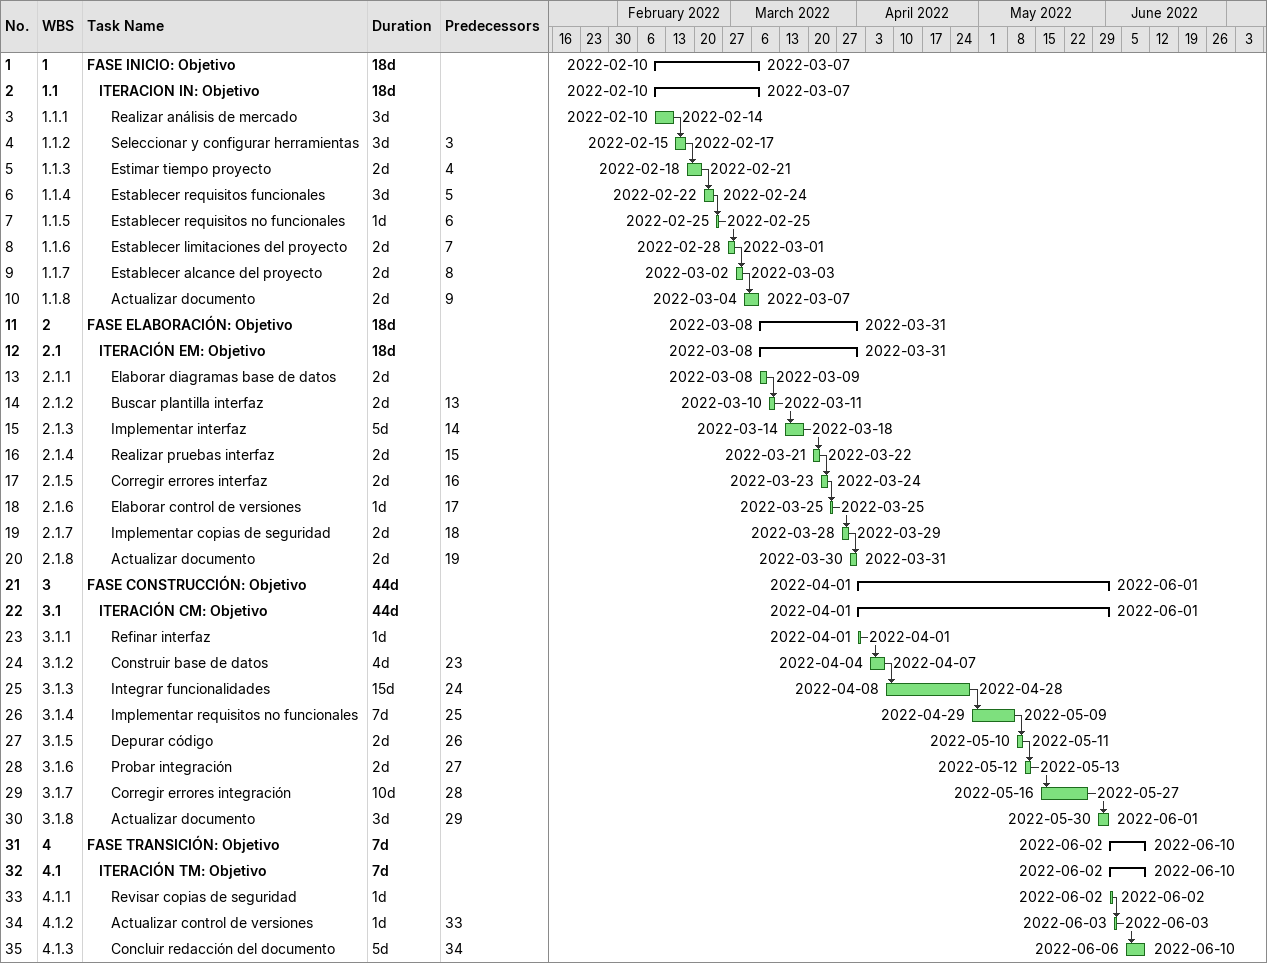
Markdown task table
| ID | WBS | Task | Duration | Start | Finish | Predecessors |
|---|---|---|---|---|---|---|
| 1 | 1 | **FASE INICIO: Objetivo** | 18d | 2022-02-10 | 2022-03-07 |  |
| 2 | 1.1 | **ITERACION IN: Objetivo** | 18d | 2022-02-10 | 2022-03-07 |  |
| 3 | 1.1.1 | Realizar análisis de mercado | 3d | 2022-02-10 | 2022-02-14 |  |
| 4 | 1.1.2 | Seleccionar y configurar herramientas | 3d | 2022-02-15 | 2022-02-17 | 3 |
| 5 | 1.1.3 | Estimar tiempo proyecto | 2d | 2022-02-18 | 2022-02-21 | 4 |
| 6 | 1.1.4 | Establecer requisitos funcionales | 3d | 2022-02-22 | 2022-02-24 | 5 |
| 7 | 1.1.5 | Establecer requisitos no funcionales | 1d | 2022-02-25 | 2022-02-25 | 6 |
| 8 | 1.1.6 | Establecer limitaciones del proyecto | 2d | 2022-02-28 | 2022-03-01 | 7 |
| 9 | 1.1.7 | Establecer alcance del proyecto | 2d | 2022-03-02 | 2022-03-03 | 8 |
| 10 | 1.1.8 | Actualizar documento | 2d | 2022-03-04 | 2022-03-07 | 9 |
| 11 | 2 | **FASE ELABORACIÓN: Objetivo** | 18d | 2022-03-08 | 2022-03-31 |  |
| 12 | 2.1 | **ITERACIÓN EM: Objetivo** | 18d | 2022-03-08 | 2022-03-31 |  |
| 13 | 2.1.1 | Elaborar diagramas base de datos | 2d | 2022-03-08 | 2022-03-09 |  |
| 14 | 2.1.2 | Buscar plantilla interfaz | 2d | 2022-03-10 | 2022-03-11 | 13 |
| 15 | 2.1.3 | Implementar interfaz | 5d | 2022-03-14 | 2022-03-18 | 14 |
| 16 | 2.1.4 | Realizar pruebas interfaz | 2d | 2022-03-21 | 2022-03-22 | 15 |
| 17 | 2.1.5 | Corregir errores interfaz | 2d | 2022-03-23 | 2022-03-24 | 16 |
| 18 | 2.1.6 | Elaborar control de versiones | 1d | 2022-03-25 | 2022-03-25 | 17 |
| 19 | 2.1.7 | Implementar copias de seguridad | 2d | 2022-03-28 | 2022-03-29 | 18 |
| 20 | 2.1.8 | Actualizar documento | 2d | 2022-03-30 | 2022-03-31 | 19 |
| 21 | 3 | **FASE CONSTRUCCIÓN: Objetivo** | 44d | 2022-04-01 | 2022-06-01 |  |
| 22 | 3.1 | **ITERACIÓN CM: Objetivo** | 44d | 2022-04-01 | 2022-06-01 |  |
| 23 | 3.1.1 | Refinar interfaz | 1d | 2022-04-01 | 2022-04-01 |  |
| 24 | 3.1.2 | Construir base de datos | 4d | 2022-04-04 | 2022-04-07 | 23 |
| 25 | 3.1.3 | Integrar funcionalidades | 15d | 2022-04-08 | 2022-04-28 | 24 |
| 26 | 3.1.4 | Implementar requisitos no funcionales | 7d | 2022-04-29 | 2022-05-09 | 25 |
| 27 | 3.1.5 | Depurar código | 2d | 2022-05-10 | 2022-05-11 | 26 |
| 28 | 3.1.6 | Probar integración | 2d | 2022-05-12 | 2022-05-13 | 27 |
| 29 | 3.1.7 | Corregir errores integración | 10d | 2022-05-16 | 2022-05-27 | 28 |
| 30 | 3.1.8 | Actualizar documento | 3d | 2022-05-30 | 2022-06-01 | 29 |
| 31 | 4 | **FASE TRANSICIÓN: Objetivo** | 7d | 2022-06-02 | 2022-06-10 |  |
| 32 | 4.1 | **ITERACIÓN TM: Objetivo** | 7d | 2022-06-02 | 2022-06-10 |  |
| 33 | 4.1.1 | Revisar copias de seguridad | 1d | 2022-06-02 | 2022-06-02 |  |
| 34 | 4.1.2 | Actualizar control de versiones | 1d | 2022-06-03 | 2022-06-03 | 33 |
| 35 | 4.1.3 | Concluir redacción del documento | 5d | 2022-06-06 | 2022-06-10 | 34 |
